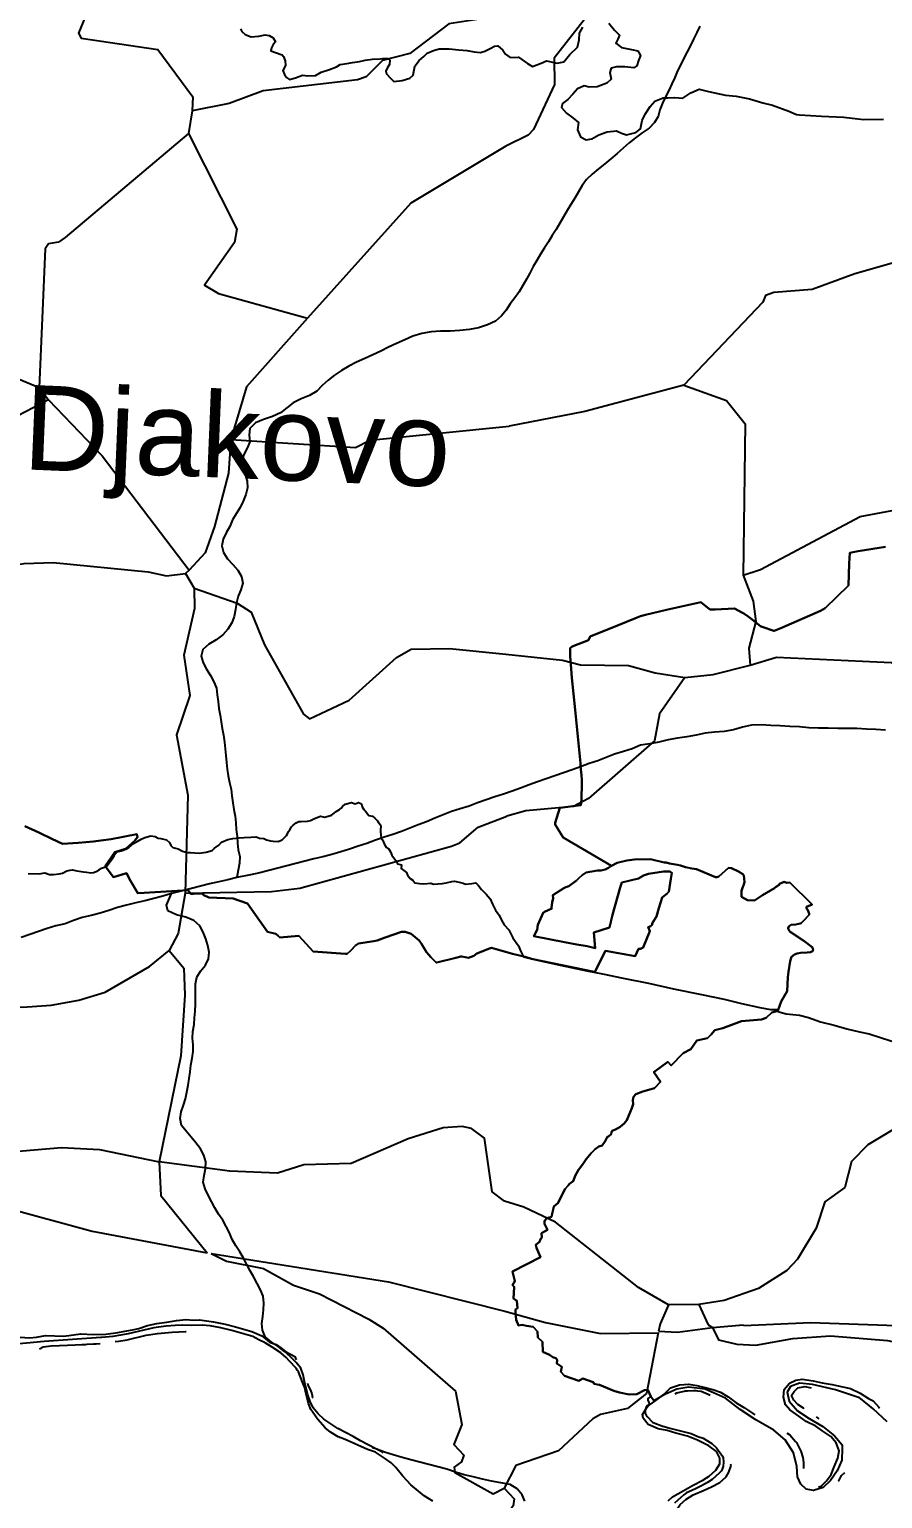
# Model space of a CAD drawing. Header units: metres. Extents: x 13.21 to 19.52, y 42.14 to 46.62.
# Drawn here: x 18.366 to 18.5924, y 45.0648 to 45.4545 of the extents above; entities that cross this region are included whole.
import ezdxf

# ---------------------------------------------------------------- set-up
doc = ezdxf.new("R2010")
doc.units = ezdxf.units.M
doc.header["$MEASUREMENT"] = 0
for name, color, linetype in [('CESTE', 5, 'Continuous'), ('hr', 9, 'Continuous'), ('naziv_veci', 1, 'Continuous'), ('PRUGE', 7, 'Continuous'), ('RIJEKE', 4, 'Continuous')]:
    doc.layers.add(name, color=color, linetype=linetype)
doc.styles.get("Standard").update_dxf_attribs({"font": 'arial.ttf'})

msp = doc.modelspace()

# ---------------------------------------------------------------- linework, layer by layer
at = {"layer": 'CESTE'}
for p, q in [((18.40917, 45.43288), (18.40824, 45.42687)), ((18.36864, 45.35951), (18.37108, 45.35619)), ((18.40843, 45.31101), (18.40742, 45.31015)), ((18.40742, 45.31015), (18.40971, 45.30629)), ((18.4922, 45.11451), (18.50292, 45.11155)), ((18.53557, 45.11623), (18.53335, 45.11116)), ((18.54363, 45.11629), (18.53557, 45.11623)), ((18.54363, 45.11629), (18.54611, 45.11092)), ((18.53335, 45.11116), (18.53296, 45.10918)), ((18.54611, 45.11092), (18.5473, 45.11014)), ((18.5473, 45.11014), (18.55446, 45.11076)), ((18.55557, 45.11074), (18.55446, 45.11076))]:
    msp.add_line(p, q, dxfattribs=at)
for points in [[(18.37235, 45.48067), (18.38214, 45.46405), (18.38196, 45.46051), (18.37902, 45.45348), (18.37977, 45.45215), (18.40007, 45.44915), (18.40937, 45.4366), (18.40917, 45.43288)], [(18.51636, 45.46103), (18.50526, 45.44688), (18.50537, 45.43985), (18.49976, 45.42789), (18.49832, 45.42642), (18.4924, 45.42352)], [(18.49225, 45.45826), (18.47732, 45.45595), (18.46695, 45.44805), (18.45975, 45.44623), (18.45537, 45.44185), (18.45308, 45.44106), (18.42801, 45.43819), (18.41907, 45.43484), (18.40917, 45.43288)], [(18.66225, 45.44526), (18.64492, 45.43467), (18.64032, 45.42831), (18.64116, 45.41584), (18.62203, 45.40141), (18.61572, 45.3984), (18.58502, 45.38966), (18.57369, 45.38552), (18.56354, 45.38469), (18.56133, 45.38389), (18.56059, 45.38215), (18.53962, 45.36013)], [(18.40824, 45.42687), (18.3755, 45.39929), (18.37375, 45.398), (18.37109, 45.39761), (18.3702, 45.39626), (18.36864, 45.35951)], [(18.40824, 45.42687), (18.42105, 45.40147), (18.42041, 45.39794), (18.41247, 45.38667), (18.41624, 45.38438), (18.43985, 45.37792)], [(18.4924, 45.42352), (18.4672, 45.40838), (18.43985, 45.37792)], [(18.3304, 45.38008), (18.34882, 45.36767), (18.36864, 45.35951)], [(18.43985, 45.37792), (18.42365, 45.35964), (18.41947, 45.3457)], [(18.55538, 45.3097), (18.55996, 45.31124), (18.58644, 45.32525), (18.59631, 45.32716), (18.59815, 45.33028), (18.60159, 45.33291), (18.60672, 45.33913), (18.61338, 45.34453), (18.62082, 45.34535), (18.63957, 45.35093), (18.64929, 45.35299), (18.68886, 45.36933), (18.70388, 45.37324)], [(18.53962, 45.36013), (18.5134, 45.35311), (18.4933, 45.34926)], [(18.53962, 45.36013), (18.55094, 45.35608), (18.55593, 45.34986), (18.55538, 45.3097)], [(18.37108, 45.35619), (18.35473, 45.34776), (18.34508, 45.34537), (18.32734, 45.34381), (18.32113, 45.34074), (18.31208, 45.33757), (18.30374, 45.32648), (18.29135, 45.31743), (18.28879, 45.31433), (18.27851, 45.29221), (18.27829, 45.28864), (18.27988, 45.28409)], [(18.37108, 45.35619), (18.38535, 45.34133), (18.40843, 45.31101)], [(18.41947, 45.3457), (18.45255, 45.34355), (18.45636, 45.34554), (18.4933, 45.34926)], [(18.41947, 45.3457), (18.41888, 45.33675), (18.41511, 45.32263), (18.41263, 45.31568), (18.40843, 45.31101)], [(18.28075, 45.28309), (18.28343, 45.28258), (18.28715, 45.28687), (18.28933, 45.28773), (18.30204, 45.28786), (18.30701, 45.28856), (18.33774, 45.30446), (18.34291, 45.30843), (18.34716, 45.31035), (18.36467, 45.31278), (18.3723, 45.3131), (18.39753, 45.3106), (18.40236, 45.30957), (18.40742, 45.31015)], [(18.55538, 45.3097), (18.55806, 45.30278), (18.55877, 45.29742), (18.55695, 45.29039), (18.55726, 45.28589)], [(18.40971, 45.30629), (18.40986, 45.30091), (18.407, 45.28851), (18.40859, 45.27778), (18.40509, 45.2674), (18.40802, 45.25137), (18.40739, 45.22534)], [(18.40971, 45.30629), (18.42112, 45.30231), (18.42483, 45.29987), (18.42838, 45.29127), (18.43878, 45.27286), (18.44036, 45.27159), (18.45091, 45.27655), (18.46341, 45.28789), (18.46731, 45.29012), (18.47751, 45.29028), (18.4924, 45.28876)], [(18.4924, 45.28876), (18.50751, 45.28717), (18.51226, 45.28597), (18.52495, 45.28574), (18.53205, 45.28377), (18.5399, 45.28262)], [(18.5399, 45.28262), (18.54746, 45.28335), (18.55726, 45.28589)], [(18.55726, 45.28589), (18.56426, 45.28801), (18.5947, 45.28654), (18.60884, 45.27557)], [(18.5399, 45.28262), (18.53321, 45.27294), (18.53191, 45.26578), (18.5144, 45.2505), (18.51036, 45.2484), (18.49772, 45.24721), (18.49273, 45.24583)], [(18.40739, 45.22534), (18.43026, 45.22582), (18.43777, 45.2267), (18.47802, 45.23787), (18.48027, 45.2387), (18.48509, 45.24287), (18.49273, 45.24583)], [(18.40739, 45.22534), (18.40548, 45.21465), (18.40315, 45.21014)], [(18.30045, 45.18763), (18.31186, 45.19151), (18.33122, 45.19592), (18.36419, 45.19517), (18.37178, 45.19565), (18.37916, 45.19703), (18.38614, 45.19911), (18.39793, 45.20596), (18.40315, 45.21014)], [(18.40315, 45.21014), (18.40704, 45.20551), (18.40729, 45.19834), (18.40617, 45.18219), (18.40049, 45.15413)], [(18.30045, 45.18763), (18.3032, 45.18263), (18.30952, 45.17962), (18.31458, 45.17561), (18.31891, 45.16911), (18.3201, 45.16563), (18.32829, 45.16134), (18.33574, 45.16057), (18.33747, 45.15943), (18.33937, 45.15593), (18.35688, 45.15645), (18.37452, 45.15792), (18.38467, 45.15737), (18.40049, 45.15413)], [(18.68496, 45.18939), (18.66637, 45.18014), (18.65928, 45.17815), (18.64874, 45.17327), (18.64113, 45.17359), (18.62343, 45.17231), (18.60197, 45.1668), (18.58845, 45.15865), (18.58412, 45.15424), (18.58241, 45.14731), (18.57711, 45.14349), (18.57475, 45.13653), (18.5698, 45.12827), (18.56703, 45.12527), (18.55949, 45.12051), (18.55036, 45.11737), (18.54363, 45.11629)], [(18.05836, 45.18072), (18.06555, 45.17894), (18.0879, 45.17552), (18.15629, 45.17206), (18.1653, 45.16881), (18.1803, 45.15915), (18.19433, 45.15501), (18.20195, 45.15476), (18.2273, 45.15595), (18.23997, 45.1556), (18.25726, 45.1527), (18.26909, 45.14944), (18.29122, 45.14544), (18.30642, 45.14486), (18.3343, 45.14584), (18.34443, 45.14529), (18.35902, 45.1422), (18.38269, 45.13573), (18.41316, 45.12998)], [(18.49209, 45.14366), (18.48877, 45.14614), (18.48677, 45.16043), (18.48335, 45.16299), (18.48088, 45.16348), (18.47585, 45.16313), (18.46656, 45.16023), (18.45137, 45.1537), (18.43884, 45.15329), (18.43188, 45.15112), (18.41924, 45.15164), (18.40049, 45.15413)], [(18.40049, 45.15413), (18.4009, 45.1452), (18.41316, 45.12998)], [(18.53557, 45.11623), (18.52767, 45.12075), (18.50562, 45.13808), (18.49721, 45.1421), (18.49209, 45.14366)], [(18.41423, 45.12985), (18.46126, 45.12228), (18.4922, 45.11451)], [(18.41423, 45.12985), (18.41829, 45.12775), (18.4281, 45.12584), (18.43611, 45.12144), (18.44296, 45.11909), (18.45611, 45.11243)], [(18.45611, 45.11243), (18.45986, 45.11003), (18.47904, 45.09329), (18.48072, 45.08443), (18.47867, 45.07917), (18.48126, 45.07632), (18.48067, 45.07455), (18.47874, 45.07318), (18.47889, 45.07174), (18.48911, 45.06606), (18.49198, 45.06761)], [(18.50292, 45.11155), (18.51753, 45.1086), (18.53285, 45.10873)], [(18.53296, 45.10918), (18.538, 45.10897), (18.5473, 45.11014)], [(18.5473, 45.11014), (18.54885, 45.10688), (18.55371, 45.10575), (18.55878, 45.10547), (18.56856, 45.10728), (18.57861, 45.108), (18.59373, 45.10673), (18.60588, 45.10412), (18.62699, 45.09793), (18.63433, 45.09299), (18.6365, 45.09341), (18.63895, 45.09676), (18.64065, 45.09767), (18.64786, 45.09908), (18.67813, 45.10151), (18.6956, 45.10139)], [(18.55557, 45.11074), (18.57328, 45.11153), (18.6189, 45.10988), (18.66205, 45.11033), (18.68606, 45.10817)], [(18.53285, 45.10873), (18.52979, 45.09271), (18.52468, 45.08873), (18.51756, 45.08712), (18.51555, 45.08599), (18.50641, 45.07745), (18.49506, 45.07354), (18.49198, 45.06761)], [(18.49198, 45.06761), (18.49467, 45.0647), (18.4944, 45.06286), (18.48868, 45.05492), (18.48406, 45.05358), (18.46635, 45.05285), (18.45665, 45.05099), (18.45091, 45.04296), (18.44266, 45.03892), (18.43224, 45.03109), (18.42486, 45.02979), (18.41614, 45.02611), (18.4066, 45.02376), (18.40269, 45.02147), (18.39788, 45.0173), (18.3927, 45.0072), (18.38871, 45.00502), (18.38448, 45.00005)]]:
    msp.add_lwpolyline(points, dxfattribs=at)
at = {"layer": 'hr'}
for points in [[(18.59314, 45.31721), (18.58589, 45.31605), (18.58368, 45.31567), (18.58353, 45.31285), (18.58335, 45.30695), (18.57719, 45.30094), (18.57595, 45.30022), (18.5654, 45.29567), (18.56365, 45.29496), (18.56355, 45.29491), (18.56044, 45.296), (18.56018, 45.29609), (18.55999, 45.29616), (18.5574, 45.29819), (18.55675, 45.29875), (18.55558, 45.29953), (18.55526, 45.29973), (18.55306, 45.30087), (18.54801, 45.30057), (18.54677, 45.30064), (18.54647, 45.30074), (18.54414, 45.30259), (18.53504, 45.30054), (18.52947, 45.29923), (18.52819, 45.29883), (18.52727, 45.29851), (18.52207, 45.29635), (18.51485, 45.29345), (18.51434, 45.29246), (18.51001, 45.2908), (18.50954, 45.29038), (18.50951, 45.28804), (18.50957, 45.28726), (18.50997, 45.28248), (18.51086, 45.27398), (18.51221, 45.25989), (18.51224, 45.2591), (18.51255, 45.25667), (18.51262, 45.25541), (18.5126, 45.25416), (18.51254, 45.25059), (18.51245, 45.24904), (18.51237, 45.24871), (18.50677, 45.24798), (18.50549, 45.24406), (18.50549, 45.24362), (18.50762, 45.24013), (18.52045, 45.23261), (18.51971, 45.23209), (18.51875, 45.23163), (18.5177, 45.23143), (18.51678, 45.23138), (18.51379, 45.2309), (18.51267, 45.23012), (18.5117, 45.22927), (18.51121, 45.22874), (18.50913, 45.22721), (18.50839, 45.22696), (18.50778, 45.22667), (18.50493, 45.22483), (18.50499, 45.22392), (18.50469, 45.22295), (18.50457, 45.22149), (18.5046, 45.22128), (18.5027, 45.22041), (18.50233, 45.22012), (18.50094, 45.21699), (18.50077, 45.21566), (18.49989, 45.21394), (18.50796, 45.21237), (18.51125, 45.2118), (18.51398, 45.21129), (18.51615, 45.2108), (18.51581, 45.21493), (18.5199, 45.21631), (18.52074, 45.2196), (18.52273, 45.22686), (18.52319, 45.22821), (18.52763, 45.22928), (18.52897, 45.23007), (18.5303, 45.23048), (18.53423, 45.23108), (18.53594, 45.23108), (18.53651, 45.23076), (18.53621, 45.22914), (18.53566, 45.2257), (18.53528, 45.22527), (18.53387, 45.22419), (18.53303, 45.22143), (18.5324, 45.21918), (18.53136, 45.21752), (18.53121, 45.21689), (18.53091, 45.21663), (18.53016, 45.21637), (18.53061, 45.21528), (18.52886, 45.21095), (18.52819, 45.21064), (18.5276, 45.21064), (18.52677, 45.20866), (18.51888, 45.21011), (18.51609, 45.20448), (18.51593, 45.20451), (18.49927, 45.208), (18.49752, 45.20847), (18.49422, 45.20932), (18.48862, 45.21087), (18.48808, 45.21069), (18.48477, 45.20938), (18.48396, 45.20878), (18.4825, 45.20823), (18.48073, 45.20858), (18.48053, 45.20854), (18.47921, 45.20823), (18.47414, 45.20702), (18.47397, 45.207), (18.47257, 45.20836), (18.47197, 45.20899), (18.47136, 45.20976), (18.47008, 45.21197), (18.46947, 45.21282), (18.46736, 45.21456), (18.46576, 45.21508), (18.46474, 45.2151), (18.46045, 45.21366), (18.45826, 45.21284), (18.45745, 45.21261), (18.45334, 45.21202), (18.45254, 45.21153), (18.45128, 45.21021), (18.45032, 45.20928), (18.44993, 45.20932), (18.44131, 45.20993), (18.43945, 45.21192), (18.43752, 45.2141), (18.43249, 45.21359), (18.43199, 45.21405), (18.43139, 45.21458), (18.42919, 45.21514), (18.42387, 45.22267), (18.42009, 45.22392), (18.41363, 45.22425), (18.4121, 45.22491), (18.4121, 45.22516), (18.4121, 45.22528), (18.40961, 45.22522), (18.40885, 45.22519), (18.40851, 45.22561), (18.40813, 45.2262), (18.39647, 45.22546), (18.39481, 45.22537), (18.39289, 45.22864), (18.39177, 45.23065), (18.38836, 45.22966), (18.38609, 45.23258), (18.38868, 45.23621), (18.39154, 45.2371), (18.39402, 45.23931), (18.39475, 45.24024), (18.39449, 45.241), (18.38774, 45.23968), (18.385, 45.23934), (18.38303, 45.23906), (18.37896, 45.23871), (18.3748, 45.23843), (18.37194, 45.23981), (18.36871, 45.24139), (18.36854, 45.24146), (18.36481, 45.24318)], [(18.59365, 45.08519), (18.58991, 45.08857), (18.5865, 45.09137), (18.58631, 45.09153), (18.57991, 45.09363), (18.57376, 45.09509), (18.57033, 45.0954), (18.56794, 45.09453), (18.56707, 45.09307), (18.56761, 45.09062), (18.56986, 45.08805), (18.57287, 45.08608), (18.57651, 45.08396), (18.57963, 45.08147), (18.58164, 45.07902), (18.58171, 45.07799), (18.58158, 45.07499), (18.58033, 45.07217), (18.57855, 45.06959), (18.57665, 45.06776), (18.57407, 45.06693), (18.57214, 45.06733), (18.57073, 45.06862), (18.56985, 45.07054), (18.56967, 45.0733), (18.56878, 45.07698), (18.56654, 45.08041), (18.56354, 45.08293), (18.55878, 45.08568), (18.55457, 45.08844), (18.55072, 45.09148), (18.54749, 45.09286), (18.54532, 45.09379), (18.54097, 45.09436), (18.53783, 45.09386), (18.5346, 45.09238), (18.53166, 45.09073), (18.53092, 45.09192), (18.53014, 45.09367), (18.52919, 45.09353), (18.52721, 45.09247), (18.52516, 45.09244), (18.52257, 45.09293), (18.52108, 45.09342), (18.51837, 45.0945), (18.51728, 45.09493), (18.51665, 45.0951), (18.51591, 45.09528), (18.51557, 45.09571), (18.51287, 45.09664), (18.51177, 45.09607), (18.50803, 45.09738), (18.50702, 45.09841), (18.5073, 45.09975), (18.50594, 45.10062), (18.50609, 45.10159), (18.50569, 45.10203), (18.50494, 45.10233), (18.50399, 45.1029), (18.50229, 45.10369), (18.50218, 45.10638), (18.50089, 45.10755), (18.50084, 45.10909), (18.4997, 45.11036), (18.49792, 45.11065), (18.49676, 45.11089), (18.49581, 45.1107), (18.49522, 45.11221), (18.49503, 45.1141), (18.49496, 45.11481), (18.49496, 45.11496), (18.4955, 45.1153), (18.49532, 45.11727), (18.49451, 45.11785), (18.49468, 45.12089), (18.49457, 45.12103), (18.49423, 45.12144), (18.49482, 45.12248), (18.49423, 45.12505), (18.50162, 45.12887), (18.50056, 45.13134), (18.50036, 45.13211), (18.50139, 45.13288), (18.50167, 45.1336), (18.50202, 45.13409), (18.50188, 45.13519), (18.50353, 45.1361), (18.50267, 45.13764), (18.50271, 45.13826), (18.50274, 45.13852), (18.50329, 45.13918), (18.50432, 45.13943), (18.50459, 45.13952), (18.50517, 45.14227), (18.50626, 45.14314), (18.50821, 45.14698), (18.509, 45.14788), (18.50937, 45.14828), (18.51028, 45.149), (18.51089, 45.15054), (18.51172, 45.15198), (18.51289, 45.15352), (18.5134, 45.15428), (18.51379, 45.15487), (18.5151, 45.1564), (18.51614, 45.15752), (18.51711, 45.15818), (18.51799, 45.15847), (18.51883, 45.15958), (18.5193, 45.16068), (18.51979, 45.16092), (18.52035, 45.1615), (18.52048, 45.16203), (18.52062, 45.16232), (18.52172, 45.16279), (18.52274, 45.16341), (18.52384, 45.16428), (18.52454, 45.16514), (18.52586, 45.16837), (18.52621, 45.16938), (18.52609, 45.17049), (18.5263, 45.17136), (18.52692, 45.17208), (18.52877, 45.1728), (18.53184, 45.17365), (18.53344, 45.17534), (18.53168, 45.17794), (18.53539, 45.18062), (18.53634, 45.17966), (18.53945, 45.18297), (18.5415, 45.18398), (18.54309, 45.18628), (18.5459, 45.18694), (18.54687, 45.1879), (18.54789, 45.18906), (18.55002, 45.18953), (18.55495, 45.19139), (18.56027, 45.19189), (18.56152, 45.19227), (18.56297, 45.1937), (18.56303, 45.19376), (18.56461, 45.19419), (18.56551, 45.19665), (18.56705, 45.19934), (18.56722, 45.2031), (18.56742, 45.20454), (18.56789, 45.20738), (18.56812, 45.20821), (18.56827, 45.20852), (18.56906, 45.20907), (18.56972, 45.20941), (18.57065, 45.20951), (18.57239, 45.20963), (18.57331, 45.20973), (18.57384, 45.21002), (18.57401, 45.21025), (18.5739, 45.21066), (18.57373, 45.21109), (18.57146, 45.21274), (18.56785, 45.21511), (18.56757, 45.21544), (18.56731, 45.21599), (18.56732, 45.21621), (18.56757, 45.21659), (18.56814, 45.21701), (18.56935, 45.21703), (18.57054, 45.21729), (18.57076, 45.21742), (18.57131, 45.21791), (18.57293, 45.21965), (18.57293, 45.21991), (18.57269, 45.22072), (18.57224, 45.2214), (18.57224, 45.22176), (18.57369, 45.22233), (18.56775, 45.22818), (18.56691, 45.22816), (18.56629, 45.22835), (18.56503, 45.22781), (18.56495, 45.22758), (18.56395, 45.22693), (18.56375, 45.2267), (18.56056, 45.22483), (18.55844, 45.22345), (18.55652, 45.22352), (18.55493, 45.22436), (18.55499, 45.22598), (18.55531, 45.22705), (18.55552, 45.22739), (18.55572, 45.22827), (18.55562, 45.2301), (18.55534, 45.23044), (18.55415, 45.23115), (18.55229, 45.232), (18.55154, 45.23211), (18.54896, 45.22984), (18.54846, 45.22964), (18.54809, 45.22964), (18.5447, 45.23107), (18.54299, 45.23171), (18.54178, 45.23192), (18.54008, 45.23229), (18.53879, 45.23272), (18.53794, 45.23293), (18.53584, 45.23323), (18.53495, 45.23349), (18.53443, 45.2335), (18.53082, 45.23443), (18.5266, 45.23429), (18.5245, 45.23406), (18.52201, 45.2334), (18.52045, 45.23261), (18.52045, 45.23261), (18.50762, 45.24013), (18.50549, 45.24362), (18.50549, 45.24406), (18.50677, 45.24798), (18.51237, 45.24871), (18.51245, 45.24904), (18.51254, 45.25059), (18.5126, 45.25416), (18.51262, 45.25541), (18.51255, 45.25667), (18.51224, 45.2591), (18.51221, 45.25989), (18.51086, 45.27398), (18.50997, 45.28248), (18.50957, 45.28726), (18.50951, 45.28804), (18.50954, 45.29038), (18.51001, 45.2908), (18.51434, 45.29246), (18.51485, 45.29345), (18.52207, 45.29635), (18.52727, 45.29851), (18.52819, 45.29883), (18.52947, 45.29923), (18.53504, 45.30054), (18.54414, 45.30259), (18.54647, 45.30074), (18.54677, 45.30064), (18.54801, 45.30057), (18.55306, 45.30087), (18.55526, 45.29973), (18.55558, 45.29953), (18.55675, 45.29875), (18.5574, 45.29819), (18.55999, 45.29616), (18.56018, 45.29609), (18.56044, 45.296), (18.56355, 45.29491), (18.56365, 45.29496), (18.5654, 45.29567), (18.57595, 45.30022), (18.57719, 45.30094), (18.58335, 45.30695), (18.58353, 45.31285), (18.58368, 45.31567), (18.58589, 45.31605), (18.59314, 45.31721)], [(18.36481, 45.24318), (18.36854, 45.24146), (18.36871, 45.24139), (18.37194, 45.23981), (18.3748, 45.23843), (18.37896, 45.23871), (18.38303, 45.23906), (18.385, 45.23934), (18.38774, 45.23968), (18.39449, 45.241), (18.39475, 45.24024), (18.39402, 45.23931), (18.39154, 45.2371), (18.38868, 45.23621), (18.38609, 45.23258), (18.38836, 45.22966), (18.39177, 45.23065), (18.39289, 45.22864), (18.39481, 45.22537), (18.39647, 45.22546), (18.40813, 45.2262), (18.40851, 45.22561), (18.40885, 45.22519), (18.40961, 45.22522), (18.4121, 45.22528), (18.4121, 45.22516), (18.4121, 45.22491), (18.41363, 45.22425), (18.42009, 45.22392), (18.42387, 45.22267), (18.42919, 45.21514), (18.43139, 45.21458), (18.43199, 45.21405), (18.43249, 45.21359), (18.43752, 45.2141), (18.43945, 45.21192), (18.44131, 45.20993), (18.44993, 45.20932), (18.45032, 45.20928), (18.45128, 45.21021), (18.45254, 45.21153), (18.45334, 45.21202), (18.45745, 45.21261), (18.45826, 45.21284), (18.46045, 45.21366), (18.46474, 45.2151), (18.46576, 45.21508), (18.46736, 45.21456), (18.46947, 45.21282), (18.47008, 45.21197), (18.47136, 45.20976), (18.47197, 45.20899), (18.47257, 45.20836), (18.47397, 45.207), (18.47414, 45.20702), (18.47921, 45.20823), (18.48053, 45.20854), (18.48073, 45.20858), (18.4825, 45.20823), (18.48396, 45.20878), (18.48477, 45.20938), (18.48808, 45.21069), (18.48862, 45.21087), (18.49422, 45.20932), (18.49752, 45.20847), (18.49927, 45.208), (18.51593, 45.20451), (18.51609, 45.20448), (18.51888, 45.21011), (18.52677, 45.20866), (18.5276, 45.21064), (18.52819, 45.21064), (18.52886, 45.21095), (18.53061, 45.21528), (18.53016, 45.21637), (18.53091, 45.21663), (18.53121, 45.21689), (18.53136, 45.21752), (18.5324, 45.21918), (18.53303, 45.22143), (18.53387, 45.22419), (18.53528, 45.22527), (18.53566, 45.2257), (18.53621, 45.22914), (18.53651, 45.23076), (18.53594, 45.23108), (18.53423, 45.23108), (18.5303, 45.23048), (18.52897, 45.23007), (18.52763, 45.22928), (18.52319, 45.22821), (18.52273, 45.22686), (18.52074, 45.2196), (18.5199, 45.21631), (18.51581, 45.21493), (18.51615, 45.2108), (18.51398, 45.21129), (18.51125, 45.2118), (18.50796, 45.21237), (18.49989, 45.21394), (18.50077, 45.21566), (18.50094, 45.21699), (18.50233, 45.22012), (18.5027, 45.22041), (18.5046, 45.22128), (18.50457, 45.22149), (18.50469, 45.22295), (18.50499, 45.22392), (18.50493, 45.22483), (18.50778, 45.22667), (18.50839, 45.22696), (18.50913, 45.22721), (18.51121, 45.22874), (18.5117, 45.22927), (18.51267, 45.23012), (18.51379, 45.2309), (18.51678, 45.23138), (18.5177, 45.23143), (18.51875, 45.23163), (18.51971, 45.23209), (18.52045, 45.23261), (18.52045, 45.23261), (18.52201, 45.2334), (18.5245, 45.23406), (18.5266, 45.23429), (18.53082, 45.23443), (18.53443, 45.2335), (18.53495, 45.23349), (18.53584, 45.23323), (18.53794, 45.23293), (18.53879, 45.23272), (18.54008, 45.23229), (18.54178, 45.23192), (18.54299, 45.23171), (18.5447, 45.23107), (18.54809, 45.22964), (18.54846, 45.22964), (18.54896, 45.22984), (18.55154, 45.23211), (18.55229, 45.232), (18.55415, 45.23115), (18.55534, 45.23044), (18.55562, 45.2301), (18.55572, 45.22827), (18.55552, 45.22739), (18.55531, 45.22705), (18.55499, 45.22598), (18.55493, 45.22436), (18.55652, 45.22352), (18.55844, 45.22345), (18.56056, 45.22483), (18.56375, 45.2267), (18.56395, 45.22693), (18.56495, 45.22758), (18.56503, 45.22781), (18.56629, 45.22835), (18.56691, 45.22816), (18.56775, 45.22818), (18.57369, 45.22233), (18.57224, 45.22176), (18.57224, 45.2214), (18.57269, 45.22072), (18.57293, 45.21991), (18.57293, 45.21965), (18.57131, 45.21791), (18.57076, 45.21742), (18.57054, 45.21729), (18.56935, 45.21703), (18.56814, 45.21701), (18.56757, 45.21659), (18.56732, 45.21621), (18.56731, 45.21599), (18.56757, 45.21544), (18.56785, 45.21511), (18.57146, 45.21274), (18.57373, 45.21109), (18.5739, 45.21066), (18.57401, 45.21025), (18.57384, 45.21002), (18.57331, 45.20973), (18.57239, 45.20963), (18.57065, 45.20951), (18.56972, 45.20941), (18.56906, 45.20907), (18.56827, 45.20852), (18.56812, 45.20821), (18.56789, 45.20738), (18.56742, 45.20454), (18.56722, 45.2031), (18.56705, 45.19934), (18.56551, 45.19665), (18.56461, 45.19419), (18.56303, 45.19376), (18.56297, 45.1937), (18.56152, 45.19227), (18.56027, 45.19189), (18.55495, 45.19139), (18.55002, 45.18953), (18.54789, 45.18906), (18.54687, 45.1879), (18.5459, 45.18694), (18.54309, 45.18628), (18.5415, 45.18398), (18.53945, 45.18297), (18.53634, 45.17966), (18.53539, 45.18062), (18.53168, 45.17794), (18.53344, 45.17534), (18.53184, 45.17365), (18.52877, 45.1728), (18.52692, 45.17208), (18.5263, 45.17136), (18.52609, 45.17049), (18.52621, 45.16938), (18.52586, 45.16837), (18.52454, 45.16514), (18.52384, 45.16428), (18.52274, 45.16341), (18.52172, 45.16279), (18.52062, 45.16232), (18.52048, 45.16203), (18.52035, 45.1615), (18.51979, 45.16092), (18.5193, 45.16068), (18.51883, 45.15958), (18.51799, 45.15847), (18.51711, 45.15818), (18.51614, 45.15752), (18.5151, 45.1564), (18.51379, 45.15487), (18.5134, 45.15428), (18.51289, 45.15352), (18.51172, 45.15198), (18.51089, 45.15054), (18.51028, 45.149), (18.50937, 45.14828), (18.509, 45.14788), (18.50821, 45.14698), (18.50626, 45.14314), (18.50517, 45.14227), (18.50459, 45.13952), (18.50432, 45.13943), (18.50329, 45.13918), (18.50274, 45.13852), (18.50271, 45.13826), (18.50267, 45.13764), (18.50353, 45.1361), (18.50188, 45.13519), (18.50202, 45.13409), (18.50167, 45.1336), (18.50139, 45.13288), (18.50036, 45.13211), (18.50056, 45.13134), (18.50162, 45.12887), (18.49423, 45.12505), (18.49482, 45.12248), (18.49423, 45.12144), (18.49457, 45.12103), (18.49468, 45.12089), (18.49451, 45.11785), (18.49532, 45.11727), (18.4955, 45.1153), (18.49496, 45.11496), (18.49496, 45.11481), (18.49503, 45.1141), (18.49522, 45.11221), (18.49581, 45.1107), (18.49676, 45.11089), (18.49792, 45.11065), (18.4997, 45.11036), (18.50084, 45.10909), (18.50089, 45.10755), (18.50218, 45.10638), (18.50229, 45.10369), (18.50399, 45.1029), (18.50494, 45.10233), (18.50569, 45.10203), (18.50609, 45.10159), (18.50594, 45.10062), (18.5073, 45.09975), (18.50702, 45.09841), (18.50803, 45.09738), (18.51177, 45.09607), (18.51287, 45.09664), (18.51557, 45.09571), (18.51591, 45.09528), (18.51665, 45.0951), (18.51728, 45.09493), (18.51837, 45.0945), (18.52108, 45.09342), (18.52257, 45.09293), (18.52516, 45.09244), (18.52721, 45.09247), (18.52919, 45.09353), (18.53014, 45.09367), (18.53092, 45.09192), (18.53013, 45.09136), (18.53011, 45.0909), (18.53037, 45.09032), (18.53065, 45.08994), (18.53002, 45.08947), (18.52965, 45.08904), (18.52944, 45.08828), (18.52939, 45.08748), (18.52963, 45.08696), (18.5299, 45.08658), (18.53134, 45.08511), (18.53198, 45.08477), (18.53385, 45.08412), (18.53596, 45.08349), (18.54017, 45.08241), (18.5416, 45.08209), (18.54335, 45.08128), (18.54476, 45.08083), (18.54713, 45.0794), (18.5483, 45.07825), (18.54991, 45.07609), (18.5501, 45.07557), (18.5502, 45.07455), (18.55007, 45.07331), (18.54962, 45.07219), (18.54901, 45.07151), (18.54721, 45.06985), (18.5459, 45.06904), (18.54438, 45.06819), (18.54262, 45.06726), (18.54034, 45.06633), (18.53962, 45.06578), (18.53884, 45.0651), (18.53721, 45.06359)], [(18.47303, 45.06416), (18.47079, 45.06549), (18.46721, 45.06845), (18.46508, 45.07078), (18.46325, 45.07303), (18.46198, 45.07427), (18.46049, 45.07532), (18.45785, 45.07711), (18.45571, 45.07781), (18.44981, 45.08045), (18.44799, 45.08118), (18.44589, 45.08246), (18.44452, 45.08357), (18.44257, 45.08574), (18.4407, 45.08842), (18.44011, 45.09), (18.43936, 45.09288), (18.43907, 45.09417), (18.43848, 45.09564), (18.43745, 45.09842), (18.43719, 45.09881), (18.43684, 45.09935), (18.43506, 45.10124), (18.43412, 45.10219), (18.43273, 45.1035), (18.43041, 45.10492), (18.42854, 45.10611), (18.42691, 45.10689), (18.42532, 45.10782), (18.41978, 45.1094), (18.41683, 45.11009), (18.41395, 45.11058), (18.41189, 45.11079), (18.40897, 45.11067), (18.4066, 45.11077), (18.40474, 45.11071), (18.40233, 45.11052), (18.40219, 45.1105), (18.39904, 45.11011), (18.39219, 45.10852), (18.38818, 45.10778), (18.38524, 45.10752), (18.38494, 45.1075), (18.36994, 45.10649), (18.35579, 45.10518)]]:
    msp.add_lwpolyline(points, dxfattribs=at)
at = {"layer": 'PRUGE'}
for points in [[(18.54389, 45.45531), (18.54307, 45.45361), (18.54224, 45.45191), (18.5414, 45.45022), (18.54054, 45.44852), (18.53968, 45.44683), (18.53883, 45.44514), (18.53799, 45.44344), (18.53723, 45.44172), (18.53648, 45.44), (18.5357, 45.4383), (18.53479, 45.43662), (18.53399, 45.43491), (18.53332, 45.43318), (18.53283, 45.4314), (18.53188, 45.42975), (18.53042, 45.42827), (18.52857, 45.42703), (18.5268, 45.42574), (18.52517, 45.42435), (18.5236, 45.42294), (18.52199, 45.42155), (18.52033, 45.42018), (18.51868, 45.41881), (18.51702, 45.41745), (18.51538, 45.41607), (18.51385, 45.41462), (18.51266, 45.41304), (18.51172, 45.41137), (18.5107, 45.40973), (18.50969, 45.40807), (18.5087, 45.40642), (18.50773, 45.40476), (18.50676, 45.40309), (18.50577, 45.40144), (18.50476, 45.39979), (18.50372, 45.39815), (18.50267, 45.39652), (18.50163, 45.39487), (18.50065, 45.39321), (18.49971, 45.39154), (18.4988, 45.38986), (18.4979, 45.38819), (18.49697, 45.38651), (18.49593, 45.38487), (18.4948, 45.38326), (18.49359, 45.38167), (18.49254, 45.38004), (18.49127, 45.37847), (18.48967, 45.37708), (18.48755, 45.37608), (18.48522, 45.37535), (18.48276, 45.37485), (18.48024, 45.37459), (18.47769, 45.37447), (18.47514, 45.37439), (18.47259, 45.37423), (18.47013, 45.37379), (18.46778, 45.37307), (18.46561, 45.37213), (18.46345, 45.37117), (18.4613, 45.3702), (18.45923, 45.36916), (18.45713, 45.36813), (18.45501, 45.36714), (18.45284, 45.3662), (18.45076, 45.36516), (18.4488, 45.36401), (18.44696, 45.36276), (18.44527, 45.36141), (18.44372, 45.35999), (18.44227, 45.35849), (18.44038, 45.35735), (18.43813, 45.35647), (18.43603, 45.35544), (18.4343, 45.35413), (18.43264, 45.35277), (18.43051, 45.35178), (18.42818, 45.35101), (18.42598, 45.35015), (18.42448, 45.34865), (18.42431, 45.34692), (18.42452, 45.34511), (18.42377, 45.34339), (18.42289, 45.34168), (18.42234, 45.33996), (18.42264, 45.33816), (18.42325, 45.33641), (18.4238, 45.33467), (18.42391, 45.33286), (18.42346, 45.3311), (18.42271, 45.32938), (18.42192, 45.32767), (18.42093, 45.32602), (18.41994, 45.32436), (18.41917, 45.32265), (18.41827, 45.32096), (18.41748, 45.31925), (18.41705, 45.31747), (18.41753, 45.31574), (18.4186, 45.31409), (18.41996, 45.31256), (18.42132, 45.31103), (18.42234, 45.3094), (18.42264, 45.30759), (18.42212, 45.30586), (18.42139, 45.30413), (18.42096, 45.30235), (18.4207, 45.30057), (18.42035, 45.29878), (18.4197, 45.29704), (18.4187, 45.2954), (18.41733, 45.29388), (18.41559, 45.29257), (18.4136, 45.29139), (18.41205, 45.29004), (18.41161, 45.28823), (18.41213, 45.28649), (18.41306, 45.28481), (18.41404, 45.28315), (18.415, 45.28147), (18.41568, 45.27975), (18.41585, 45.27795), (18.41607, 45.27617), (18.41633, 45.27438), (18.41666, 45.27259), (18.41692, 45.27081), (18.4172, 45.26902), (18.41757, 45.26724), (18.41781, 45.26545), (18.418, 45.26366), (18.41815, 45.26187), (18.41829, 45.26007), (18.41848, 45.25829), (18.41873, 45.25649), (18.41914, 45.25472), (18.41953, 45.25295), (18.41974, 45.25116), (18.42001, 45.24937), (18.42029, 45.24759), (18.42059, 45.24579), (18.42077, 45.24401), (18.42093, 45.24222), (18.42113, 45.24042), (18.42123, 45.23863), (18.42143, 45.23684), (18.4219, 45.23507), (18.42178, 45.23329), (18.42145, 45.2315), (18.42107, 45.22953)], [(18.59318, 45.26862), (18.59064, 45.26876), (18.5881, 45.26891), (18.58556, 45.26904), (18.58302, 45.26908), (18.58302, 45.26908), (18.58048, 45.26908), (18.57793, 45.2691), (18.57538, 45.26915), (18.57284, 45.26923), (18.57031, 45.26945), (18.56778, 45.26962), (18.56524, 45.26973), (18.5627, 45.26988), (18.56015, 45.27), (18.56015, 45.27), (18.55762, 45.26995), (18.55521, 45.26937), (18.55281, 45.26874), (18.55039, 45.26821), (18.54784, 45.26812), (18.54535, 45.26783), (18.54289, 45.26731), (18.54044, 45.26684), (18.53795, 45.26645), (18.53547, 45.26605), (18.53307, 45.26546), (18.5306, 45.265), (18.52814, 45.26459), (18.52592, 45.2637), (18.52362, 45.26294), (18.52127, 45.26225), (18.51907, 45.26134), (18.51683, 45.2605), (18.51452, 45.25974), (18.51225, 45.25892), (18.50999, 45.2581), (18.50773, 45.25728), (18.50542, 45.25652), (18.50313, 45.25574), (18.50085, 45.25494), (18.4986, 45.2541), (18.49636, 45.25325), (18.49412, 45.2524), (18.49183, 45.25161), (18.48949, 45.2509), (18.4872, 45.25012), (18.48493, 45.24931), (18.48267, 45.24848), (18.48035, 45.24775), (18.47804, 45.247), (18.47579, 45.24616), (18.4736, 45.24523), (18.47141, 45.24433), (18.46914, 45.24351), (18.46695, 45.2426), (18.46472, 45.24173), (18.46243, 45.24096), (18.46012, 45.2402), (18.45783, 45.23941), (18.45559, 45.23856), (18.45328, 45.23781), (18.45095, 45.23709), (18.44863, 45.23636), (18.44628, 45.23566), (18.44391, 45.23501), (18.44149, 45.23444), (18.43909, 45.23385), (18.43669, 45.23324), (18.43431, 45.23263), (18.4319, 45.23204), (18.42952, 45.23141), (18.42715, 45.23075), (18.42471, 45.23023), (18.42107, 45.22953)], [(18.42107, 45.22953), (18.41868, 45.22892), (18.41625, 45.22836), (18.41382, 45.22786), (18.41142, 45.22726), (18.40903, 45.22664), (18.40664, 45.22602), (18.40377, 45.22526)], [(18.40377, 45.22526), (18.4014, 45.22461), (18.39903, 45.22396), (18.39664, 45.22334), (18.39423, 45.22278), (18.39182, 45.2222), (18.38944, 45.22157), (18.38714, 45.2208), (18.38481, 45.22007), (18.38244, 45.21943), (18.38, 45.21889), (18.3777, 45.21815), (18.37548, 45.21726), (18.37308, 45.21667), (18.37073, 45.21599), (18.36846, 45.21518), (18.36616, 45.21441), (18.36385, 45.21364)], [(18.4975, 45.0641), (18.49678, 45.06583), (18.49546, 45.06739), (18.49359, 45.06857), (18.49111, 45.06898), (18.48864, 45.06944), (18.48622, 45.06999), (18.48381, 45.07053), (18.48142, 45.07114), (18.47907, 45.07183), (18.47675, 45.07257), (18.4744, 45.07323), (18.47202, 45.07385), (18.46962, 45.07444), (18.46725, 45.07508), (18.46489, 45.07574), (18.46252, 45.07639), (18.4602, 45.07713), (18.45798, 45.07799), (18.45591, 45.07903), (18.4539, 45.08012), (18.4519, 45.08124), (18.44986, 45.08231), (18.44787, 45.08342), (18.44598, 45.08461), (18.44419, 45.0859), (18.44263, 45.08731), (18.44135, 45.08886), (18.44049, 45.09056), (18.43989, 45.0923), (18.43944, 45.09407), (18.43903, 45.09585), (18.43862, 45.09763), (18.43802, 45.09936), (18.43678, 45.10094), (18.4353, 45.1024), (18.43367, 45.10378), (18.43201, 45.10514), (18.43018, 45.10641), (18.42854, 45.10774), (18.42786, 45.10948), (18.42772, 45.11127), (18.42793, 45.11308), (18.42818, 45.11487), (18.42826, 45.11666), (18.42805, 45.11845), (18.42737, 45.12018), (18.4265, 45.12188), (18.42554, 45.12354), (18.42464, 45.12522), (18.42375, 45.1269), (18.42285, 45.12858), (18.42184, 45.13023), (18.42082, 45.13188), (18.41987, 45.13354), (18.41908, 45.13525), (18.41827, 45.13695), (18.41735, 45.13862), (18.41619, 45.14023), (18.4152, 45.14188), (18.41435, 45.14357), (18.41349, 45.14527), (18.41268, 45.14698), (18.41215, 45.14872), (18.4124, 45.15051), (18.41272, 45.1523), (18.41283, 45.15409), (18.41233, 45.15586), (18.41143, 45.15754), (18.41023, 45.15913), (18.40899, 45.1607), (18.4076, 45.16222), (18.4064, 45.16378), (18.40607, 45.16557), (18.4063, 45.16735), (18.40687, 45.16911), (18.40741, 45.17087), (18.40782, 45.17264), (18.40811, 45.17442), (18.40844, 45.17621), (18.40868, 45.17799), (18.40889, 45.17978), (18.40922, 45.18157), (18.40944, 45.18335), (18.4095, 45.18515), (18.40928, 45.18694), (18.4094, 45.18873), (18.40974, 45.19051), (18.40987, 45.19231), (18.40997, 45.1941), (18.41006, 45.1959), (18.41008, 45.1977), (18.41007, 45.19949), (18.41012, 45.20129), (18.41041, 45.20309), (18.41139, 45.20471), (18.41273, 45.20626), (18.41358, 45.20796), (18.41375, 45.20973), (18.41337, 45.21152), (18.41283, 45.21327), (18.41217, 45.21503), (18.41123, 45.21668), (18.40967, 45.21813), (18.40752, 45.21901), (18.4051, 45.21964), (18.40277, 45.22066), (18.40241, 45.22218), (18.40377, 45.22526)]]:
    msp.add_lwpolyline(points, dxfattribs=at)
at = {"layer": 'RIJEKE'}
for points in [[(18.51972, 45.45609), (18.52124, 45.45428), (18.52262, 45.45298), (18.52214, 45.45192), (18.52165, 45.45086), (18.52313, 45.4497), (18.52577, 45.44915), (18.52744, 45.44882), (18.52819, 45.44759), (18.52765, 45.44625), (18.52723, 45.44482), (18.52638, 45.44425), (18.52399, 45.44451), (18.52399, 45.44451), (18.52176, 45.44458), (18.52039, 45.44421), (18.52004, 45.44302), (18.52034, 45.44127), (18.51921, 45.44018), (18.51667, 45.43927), (18.51458, 45.43919), (18.51322, 45.43951), (18.51322, 45.43951), (18.51146, 45.43868), (18.51017, 45.4373), (18.50887, 45.43592), (18.5075, 45.4348), (18.50716, 45.43378), (18.50856, 45.43229), (18.5102, 45.431), (18.51173, 45.42979), (18.51149, 45.42779), (18.51225, 45.426), (18.51378, 45.42515), (18.51525, 45.42548), (18.5171, 45.4265), (18.51936, 45.42728), (18.52182, 45.42759), (18.52182, 45.42759), (18.52313, 45.42693), (18.52449, 45.42652), (18.52696, 45.42709), (18.52817, 45.42808), (18.52857, 45.43028), (18.52941, 45.43197), (18.5307, 45.43406), (18.53199, 45.43545), (18.53415, 45.43636), (18.53541, 45.43635), (18.53724, 45.43638), (18.53724, 45.43638), (18.53937, 45.43621), (18.54151, 45.43761), (18.54376, 45.43866), (18.54376, 45.43866), (18.54623, 45.43797), (18.55076, 45.43702), (18.55356, 45.43675), (18.55706, 45.43603), (18.56061, 45.43497), (18.56318, 45.43436), (18.56755, 45.43277), (18.56955, 45.43188), (18.57039, 45.43179), (18.57619, 45.4315), (18.58215, 45.43115), (18.58736, 45.43058), (18.59261, 45.43069)], [(18.422, 45.45459), (18.42236, 45.45392), (18.42328, 45.45316), (18.42488, 45.45254), (18.4269, 45.45264), (18.42854, 45.453), (18.42854, 45.453), (18.42968, 45.45283), (18.43074, 45.45225), (18.43135, 45.45121), (18.43073, 45.4505), (18.43023, 45.44962), (18.43008, 45.44876), (18.43129, 45.4483), (18.43307, 45.44772), (18.43349, 45.44724), (18.43387, 45.44609), (18.43394, 45.4449), (18.43331, 45.44356), (18.43372, 45.4425), (18.4342, 45.44168), (18.43508, 45.44122), (18.43665, 45.44165), (18.43852, 45.4423), (18.43852, 45.4423), (18.43991, 45.44211), (18.44191, 45.44228), (18.44345, 45.4431), (18.44563, 45.4438), (18.44747, 45.44452), (18.44849, 45.44513), (18.45021, 45.44542), (18.45172, 45.44566), (18.45361, 45.44597), (18.45514, 45.44633), (18.45707, 45.4466), (18.45905, 45.44668), (18.45974, 45.44672), (18.46118, 45.44671), (18.46118, 45.44671), (18.46164, 45.44631), (18.46161, 45.44514), (18.46092, 45.44416), (18.46059, 45.44343), (18.46077, 45.44264), (18.46184, 45.4415), (18.46275, 45.44064), (18.46495, 45.4409), (18.46696, 45.44153), (18.46787, 45.44229), (18.46826, 45.44469), (18.46945, 45.4462), (18.47067, 45.44727), (18.4716, 45.44816), (18.4732, 45.44888), (18.47476, 45.4493), (18.47737, 45.44934), (18.47737, 45.44934), (18.47994, 45.44903), (18.48216, 45.44883), (18.48401, 45.44848), (18.48567, 45.4483), (18.48682, 45.44871), (18.48842, 45.44953), (18.48944, 45.45005), (18.49032, 45.45009), (18.49032, 45.45009), (18.49167, 45.44893), (18.49234, 45.44788), (18.4936, 45.44705), (18.49582, 45.44708), (18.49582, 45.44708), (18.49816, 45.44546), (18.49947, 45.44459), (18.50185, 45.44552), (18.50321, 45.44611), (18.50321, 45.44611), (18.50608, 45.44552), (18.50783, 45.44588), (18.50942, 45.44785), (18.51146, 45.44974), (18.51187, 45.45171), (18.51196, 45.45344), (18.51286, 45.45506)], [(18.3657, 45.2306), (18.36861, 45.23048), (18.37013, 45.23077), (18.37013, 45.23077), (18.37133, 45.23031), (18.3724, 45.23032), (18.37397, 45.23049), (18.37478, 45.23071), (18.37595, 45.23133), (18.37681, 45.23152), (18.37748, 45.23155), (18.37748, 45.23155), (18.37858, 45.23127), (18.38037, 45.23106), (18.38114, 45.23092), (18.38234, 45.23076), (18.38305, 45.23082), (18.38378, 45.23116), (18.3845, 45.23153), (18.38518, 45.23198), (18.38652, 45.23248), (18.3873, 45.23353), (18.38798, 45.23447), (18.38856, 45.23531), (18.38882, 45.23579), (18.38922, 45.2363), (18.39042, 45.23663), (18.39165, 45.23701), (18.39245, 45.23753), (18.39369, 45.23856), (18.39464, 45.23912), (18.39572, 45.23972), (18.39666, 45.24017), (18.39826, 45.24056), (18.39826, 45.24056), (18.39942, 45.24037), (18.4002, 45.23999), (18.40088, 45.23987), (18.4024, 45.23953), (18.4032, 45.23884), (18.40356, 45.23805), (18.40412, 45.23752), (18.40546, 45.2371), (18.40662, 45.23652), (18.40792, 45.23618), (18.40873, 45.23614), (18.41106, 45.23602), (18.41289, 45.23624), (18.41452, 45.23668), (18.41513, 45.23732), (18.41632, 45.23809), (18.417, 45.23887), (18.41865, 45.23957), (18.42, 45.23984), (18.42165, 45.24008), (18.42302, 45.24015), (18.42481, 45.24027), (18.42615, 45.24036), (18.42615, 45.24036), (18.42709, 45.23999), (18.42825, 45.23984), (18.42895, 45.23951), (18.42996, 45.23926), (18.43073, 45.23916), (18.43207, 45.23911), (18.43307, 45.23951), (18.43377, 45.24025), (18.4342, 45.24066), (18.43447, 45.24114), (18.43477, 45.24172), (18.43513, 45.24216), (18.43555, 45.24297), (18.43601, 45.24342), (18.43677, 45.24399), (18.43748, 45.24438), (18.43817, 45.2444), (18.43979, 45.24446), (18.44058, 45.24468), (18.44163, 45.24521), (18.44328, 45.24576), (18.44328, 45.24576), (18.44429, 45.24549), (18.44529, 45.2458), (18.44618, 45.24607), (18.44689, 45.24657), (18.44743, 45.24703), (18.44827, 45.2476), (18.44877, 45.24796), (18.44913, 45.24838), (18.44983, 45.24899), (18.45148, 45.24943), (18.45148, 45.24943), (18.45244, 45.2491), (18.45337, 45.24943), (18.45337, 45.24943), (18.4541, 45.24904), (18.45432, 45.2483), (18.45475, 45.2476), (18.45521, 45.24709), (18.45605, 45.24595), (18.45707, 45.24576), (18.45766, 45.24525), (18.45837, 45.24458), (18.45869, 45.2441), (18.45916, 45.24354), (18.45926, 45.24307), (18.45915, 45.24228), (18.45915, 45.24162), (18.45923, 45.24082), (18.45935, 45.23999), (18.45967, 45.2395), (18.45995, 45.23893), (18.46028, 45.23827), (18.46069, 45.23762), (18.46128, 45.23725), (18.46184, 45.23632), (18.46219, 45.23549), (18.46263, 45.23487), (18.46321, 45.23405), (18.46366, 45.23318), (18.46474, 45.2329), (18.46463, 45.23193), (18.4654, 45.23142), (18.46606, 45.23085), (18.46635, 45.23019), (18.46708, 45.22926), (18.46773, 45.22882), (18.46827, 45.22812), (18.4695, 45.22795), (18.47064, 45.22782), (18.4725, 45.22803), (18.4725, 45.22803), (18.47323, 45.22773), (18.47437, 45.22786), (18.47567, 45.22797), (18.47664, 45.22809), (18.47814, 45.22845), (18.47879, 45.22856), (18.47879, 45.22856), (18.48003, 45.22833), (18.48112, 45.22802), (18.4817, 45.22777), (18.48343, 45.22796), (18.48444, 45.22814), (18.48444, 45.22814), (18.48507, 45.22752), (18.48601, 45.22632), (18.48725, 45.2251), (18.48828, 45.22385), (18.48892, 45.2225), (18.48967, 45.22084), (18.49063, 45.2195), (18.49119, 45.21843), (18.492, 45.21702), (18.49321, 45.21566), (18.49426, 45.21349), (18.49576, 45.21137), (18.49635, 45.21011), (18.49713, 45.20853), (18.4996, 45.20788), (18.5032, 45.20707), (18.50684, 45.20631), (18.50976, 45.20568), (18.51389, 45.20479), (18.51804, 45.20401), (18.52356, 45.20283), (18.53025, 45.20154), (18.53688, 45.20003), (18.54431, 45.19851), (18.55032, 45.19727), (18.55497, 45.19615), (18.55981, 45.19502), (18.56266, 45.19448), (18.56445, 45.19455), (18.56445, 45.19455), (18.5646, 45.194), (18.5668, 45.19336), (18.57035, 45.19304), (18.57277, 45.19236), (18.57588, 45.19122), (18.57955, 45.1904), (18.5829, 45.18941), (18.58626, 45.18856), (18.58887, 45.18804), (18.59236, 45.18694), (18.59575, 45.1859)], [(18.36357, 45.10758), (18.36608, 45.10747), (18.3679, 45.1076), (18.37033, 45.10807), (18.37033, 45.10807), (18.37513, 45.1079), (18.37967, 45.1085), (18.37967, 45.1085), (18.38297, 45.10833), (18.38631, 45.10843), (18.38946, 45.10887), (18.39133, 45.10917), (18.39342, 45.10953), (18.39509, 45.10994), (18.39738, 45.11069), (18.39988, 45.11123), (18.40238, 45.11156), (18.40506, 45.11207), (18.40763, 45.11229), (18.40763, 45.11229), (18.40945, 45.11214), (18.41113, 45.11219), (18.41113, 45.11219), (18.41483, 45.11165), (18.41798, 45.11108), (18.42073, 45.1104), (18.42508, 45.10912), (18.42773, 45.10794), (18.42972, 45.10632), (18.43147, 45.10571), (18.43271, 45.10478), (18.43397, 45.1038), (18.43644, 45.10247), (18.43677, 45.10156)], [(18.39197, 45.10693), (18.39703, 45.10817), (18.40001, 45.10859), (18.40389, 45.10894), (18.40748, 45.10911)], [(18.40748, 45.10911), (18.40765, 45.10915)], [(18.36868, 45.10455), (18.36966, 45.10503), (18.37182, 45.10529), (18.37403, 45.10537), (18.37617, 45.10548), (18.37818, 45.10558), (18.37993, 45.10569), (18.38092, 45.10571)], [(18.38092, 45.10571), (18.38132, 45.10572), (18.38304, 45.10582), (18.38378, 45.10587), (18.38481, 45.10593)], [(18.3888, 45.10645), (18.38974, 45.10657), (18.39197, 45.10693)], [(18.43981, 45.0954), (18.44003, 45.09467)], [(18.44003, 45.09467), (18.4406, 45.09353), (18.441, 45.0926), (18.44117, 45.09163)], [(18.53547, 45.06417), (18.53661, 45.06526), (18.53946, 45.06687), (18.54197, 45.06827), (18.5447, 45.06969), (18.54641, 45.07076), (18.54812, 45.07232), (18.54917, 45.07405), (18.54922, 45.07556), (18.54835, 45.07732), (18.54629, 45.07883), (18.54325, 45.08028), (18.54059, 45.08133), (18.53757, 45.08217), (18.5352, 45.08284), (18.53281, 45.08334), (18.53018, 45.08444), (18.52886, 45.08609), (18.52867, 45.08709), (18.52972, 45.08877), (18.53048, 45.08962), (18.53221, 45.09079), (18.53444, 45.09246), (18.53611, 45.09416), (18.53855, 45.09499), (18.54098, 45.09515), (18.54098, 45.09515), (18.54308, 45.09483), (18.54534, 45.09427), (18.54736, 45.09373), (18.5494, 45.09305), (18.55141, 45.09183), (18.55353, 45.09018), (18.55576, 45.08888), (18.55791, 45.08744), (18.55852, 45.08699)], [(18.57537, 45.06786), (18.57623, 45.06822), (18.57748, 45.06952), (18.57877, 45.07116), (18.57954, 45.07325), (18.58056, 45.07551), (18.58091, 45.07747), (18.5801, 45.07963), (18.57863, 45.08125), (18.57655, 45.08271), (18.57469, 45.08404), (18.57208, 45.08525), (18.57019, 45.08664), (18.56775, 45.08833), (18.56661, 45.08968), (18.56608, 45.09169), (18.56624, 45.09375), (18.56769, 45.09545), (18.56937, 45.09622), (18.57104, 45.09649), (18.57104, 45.09649), (18.57394, 45.09601), (18.57633, 45.09549), (18.57906, 45.09506), (18.58061, 45.09474), (18.58385, 45.09397), (18.58643, 45.09278), (18.58866, 45.09139), (18.58992, 45.09077), (18.5914, 45.08901)], [(18.5714, 45.08875), (18.56989, 45.08974), (18.56887, 45.09093), (18.56826, 45.09214), (18.56893, 45.09322), (18.56989, 45.09416), (18.57174, 45.09453), (18.57174, 45.09453), (18.57345, 45.09416)], [(18.44117, 45.09163), (18.44126, 45.09151)], [(18.5374, 45.0926), (18.53777, 45.09283), (18.53973, 45.09329)], [(18.53973, 45.09329), (18.54004, 45.09338), (18.54065, 45.09342), (18.54224, 45.09344), (18.54287, 45.09345), (18.54287, 45.09345), (18.54333, 45.09339)], [(18.54333, 45.09339), (18.54422, 45.09329), (18.54616, 45.0925)], [(18.54616, 45.0925), (18.54667, 45.09225)], [(18.57161, 45.08861), (18.5714, 45.08875)], [(18.57557, 45.08597), (18.57487, 45.0865)], [(18.5914, 45.08901), (18.59158, 45.08881)], [(18.56698, 45.08221), (18.56708, 45.08215)], [(18.56708, 45.08215), (18.56775, 45.08169), (18.56876, 45.08055)], [(18.45694, 45.07844), (18.4571, 45.07835)], [(18.4571, 45.07835), (18.45794, 45.07808), (18.45939, 45.07736), (18.45981, 45.07697)], [(18.56876, 45.08055), (18.56929, 45.07995)], [(18.56929, 45.07995), (18.56957, 45.07964), (18.57068, 45.07738), (18.57127, 45.07573), (18.57141, 45.07435), (18.57143, 45.07282)], [(18.5371, 45.04532), (18.53726, 45.04548), (18.53791, 45.04686), (18.53857, 45.04868), (18.53883, 45.0503), (18.53882, 45.05182), (18.5385, 45.05347), (18.53807, 45.05507), (18.53757, 45.05661), (18.537, 45.05837), (18.53694, 45.06026), (18.53757, 45.06159), (18.53873, 45.0632), (18.54022, 45.0646), (18.54218, 45.06584), (18.54503, 45.06702), (18.54703, 45.0679), (18.54919, 45.06905), (18.55087, 45.07054), (18.55161, 45.07177), (18.55222, 45.07355)], [(18.55222, 45.07355), (18.55215, 45.0739)], [(18.58077, 45.06947), (18.5815, 45.07089), (18.58239, 45.07171)], [(18.58067, 45.06941), (18.58077, 45.06947)]]:
    msp.add_lwpolyline(points, dxfattribs=at)

# ---------------------------------------------------------------- texts
at = {"layer": 'naziv_veci', "insert": (18.36501, 45.36024), "char_height": 0.0224579, "width": 0.1048035, "attachment_point": 1, "rotation": 357.6008}
msp.add_mtext('{\\fArial CE|b0|i0|c238|p34;Djakovo}', dxfattribs=at)

doc.saveas('drawing.dxf')
